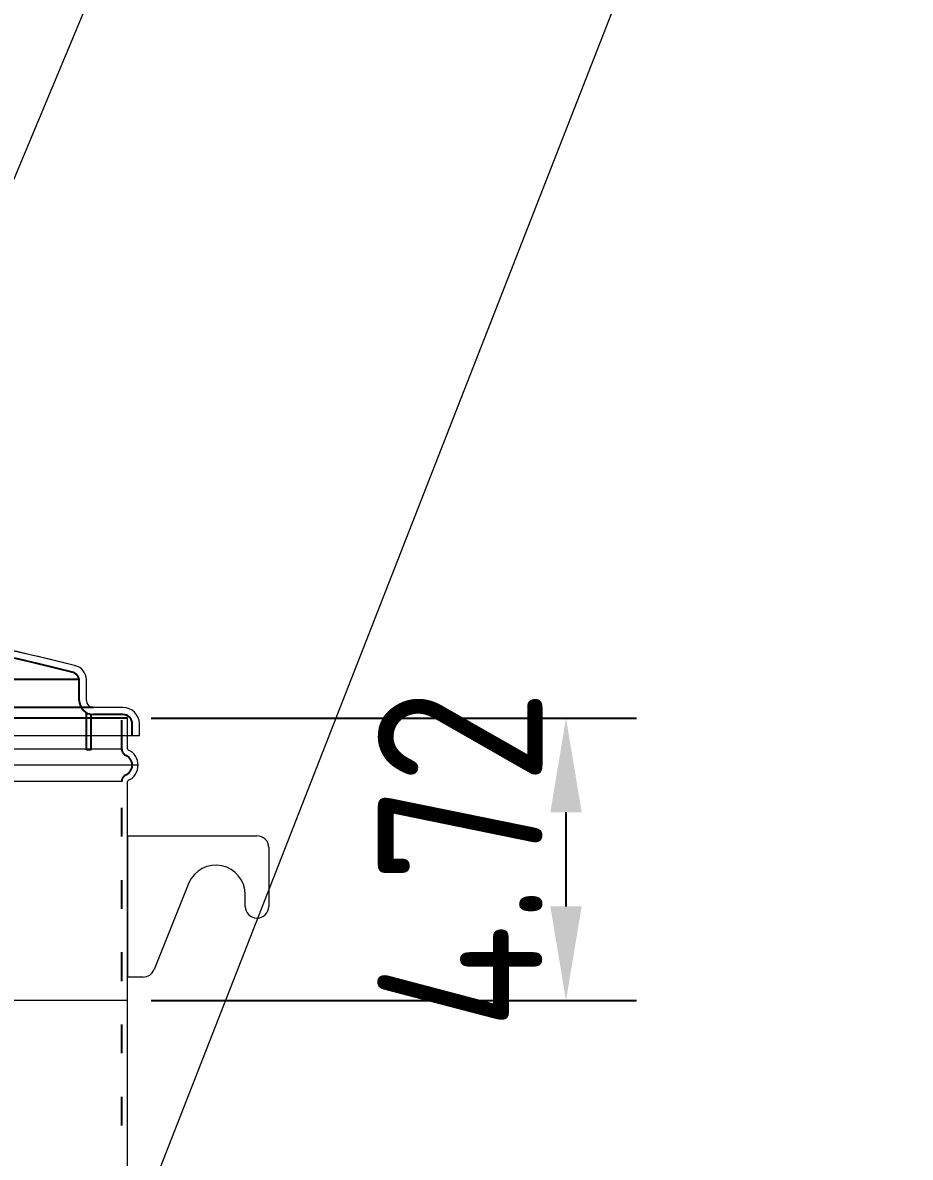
# Model space of a CAD drawing. Header units: millimetres. Extents: x 104833 to 218395, y -330386 to -125668.
# Drawn here: x 108705.5 to 109082.7, y -127106.9 to -126624.9 of the extents above; entities that cross this region are included whole.
import ezdxf

# ---------------------------------------------------------------- set-up
doc = ezdxf.new("R2010")
doc.units = ezdxf.units.MM
doc.header["$LTSCALE"] = 13
for name, pattern in [('1 实线', [0]), ('ACAD_ISO03W100', [1.18, 0.47, -0.71]), ('ACAD_ISO04W100', [30, 24, -3, 0, -3]), ('CENTER', [50.8, 31.75, -6.35, 6.35, -6.35])]:
    doc.linetypes.add(name, pattern=pattern)
doc.layers.get('0').update_dxf_attribs({"color": 1, "linetype": 'CENTER'})
doc.layers.add('标注、文本', color=3, linetype='Continuous', lineweight=25)
doc.layers.add('铁心', color=3, linetype='Continuous', lineweight=0)
doc.layers.add('粗实线', color=4, linetype='Continuous')
doc.styles.get("Standard").update_dxf_attribs({"font": 'gbenor.shx', "bigfont": 'gbcbig.shx'})
doc.dimstyles.new('1-15', dxfattribs={"dimscale": 20, "dimtxt": 3.5, "dimasz": 2, "dimexe": 1.5, "dimexo": 0.5, "dimgap": 0.5, "dimtad": 1, "dimtoh": 1, "dimdec": 1, "dimdsep": 46, "dimtxsty": 'Standard', "dimcen": 2.5, "dimclrd": 3, "dimclre": 3, "dimclrt": 3, "dimadec": 0, "dimazin": 2, "dimtfac": 1, "dimtdec": 1, "dimtmove": 0, "dimatfit": 2, "dimfxl": 1, "dimarcsym": 0})

# ---------------------------------------------------------------- blocks, each defined once
blk = doc.blocks.new('*D526')
at = {"layer": 'Defpoints', "color": 0, "transparency": 16777216}
for p in [(108750.06, -126920.33), (108936.39, -126920.33), (108750.06, -127040.33)]:
    blk.add_point(p, dxfattribs=at)
at = {"layer": '标注、文本', "color": 3, "lineweight": -2, "transparency": 16777216}
for p, q in [((108760.06, -126920.33), (108966.39, -126920.33)), ((108936.39, -127000.33), (108936.39, -126960.33)), ((108760.06, -127040.33), (108966.39, -127040.33))]:
    blk.add_line(p, q, dxfattribs=at)
at = {"layer": '标注、文本', "color": 3, "transparency": 16777216}
for points in [[(108929.72, -126960.33), (108943.06, -126960.33), (108936.39, -126920.33)], [(108929.72, -127000.33), (108943.06, -127000.33), (108936.39, -127040.33)]]:
    blk.add_solid(points, dxfattribs=at)
at = {"layer": '标注、文本', "color": 3, "transparency": 16777216, "insert": (108891.39, -126980.33), "char_height": 70, "attachment_point": 5, "rotation": 90}
blk.add_mtext('4.72', dxfattribs=at)

msp = doc.modelspace()

# ---------------------------------------------------------------- linework, layer by layer
at = {"color": 7, "linetype": '1 实线', "lineweight": 0}
for p, q in [((108732.56, -126912.83), (108732.56, -126903.97)), ((108748.06, -126915.83), (108735.56, -126915.83)), ((108750.06, -126933.45), (108750.06, -126920.33)), ((108755.06, -126927.83), (108755.06, -126922.83)), ((108752.06, -126927.83), (108216.06, -126927.83)), ((108755.06, -126927.83), (108752.06, -126927.83)), ((108223.56, -126933.45), (108747.56, -126933.45)), ((108747.56, -126947.2), (108223.56, -126947.2)), ((108750.06, -127676.33), (108750.06, -126947.2)), ((108750.06, -126970.33), (108805.06, -126970.33)), ((108750.06, -126970.33), (108750.06, -127030.33)), ((108810.06, -126975.33), (108810.06, -127000.33)), ((108776.09, -126990.35), (108761.32, -127027.19)), ((108800.06, -127000.33), (108800.06, -126995.33)), ((108805.06, -127005.33), (108805.06, -127005.33)), ((108756.68, -127030.33), (108750.06, -127030.33))]:
    msp.add_line(p, q, dxfattribs=at)
for centre, radius, start, end in [((108485.56, -127848.17), 980.47, 75.68133, 104.31867), ((108485.56, -127848.17), 980.47, 75.68133, 77.87278), ((108726.56, -126903.97), 6, 0, 77.5042), ((108735.56, -126912.83), 3, 180, 270), ((108735.56, -126912.83), 3, 180, 270), ((108748.06, -126922.83), 7, 0, 90), ((108750.56, -126933.45), 0.5, 180, 246.4218), ((108747.56, -126940.33), 7, 293.5782, 66.4218), ((108750.56, -126947.2), 0.5, 113.5782, 180), ((108750.56, -126947.2), 0.5, 113.5782, 180), ((108805.06, -126975.33), 5, 0, 90), ((108787.56, -126995.33), 12.5, 0, 156.5172), ((108805.06, -127000.33), 5, 180, 270), ((108805.06, -127000.33), 5, 270, 0), ((108756.68, -127025.33), 5, 270, 338.1456)]:
    msp.add_arc(centre, radius, start, end, dxfattribs=at)
at = {"layer": '标注、文本'}
for p, q in [((108729.49, -126903.97), (108241.63, -126903.97)), ((108729.56, -126912.83), (108729.56, -126904.7)), ((108735.56, -126915.83), (108240.76, -126915.83)), ((108732.56, -126933.83), (108732.56, -126918.02)), ((108735.56, -126920.33), (108235.56, -126920.33)), ((108734.56, -126933.83), (108734.56, -126918.74)), ((108748.06, -126918.83), (108735.56, -126918.83)), ((108752.06, -126927.83), (108752.06, -126922.83)), ((108734.56, -126933.83), (108732.56, -126933.83))]:
    msp.add_line(p, q, dxfattribs=at)
at = {"layer": '标注、文本', "color": 1, "linetype": 'ACAD_ISO04W100', "lineweight": 15}
for p, q in [((108754.56, -126940.33), (108219.06, -126940.33)), ((108750.06, -127040.33), (108221.06, -127040.33))]:
    msp.add_line(p, q, dxfattribs=at)
at = {"layer": '标注、文本'}
for centre, radius, start, end in [((108485.56, -127849.61), 978.91, 75.74867, 104.25133), ((108485.56, -127849.61), 978.91, 75.74867, 77.98623), ((108725.56, -126904.7), 4, 0, 77.6028), ((108735.56, -126912.83), 6, 180, 270), ((108748.06, -126922.83), 4, 0, 90)]:
    msp.add_arc(centre, radius, start, end, dxfattribs=at)
at = {"layer": '粗实线', "ltscale": 2}
msp.add_line((108750.06, -126920.33), (108221.06, -126920.33), dxfattribs=at)
at = {"layer": '粗实线', "color": 2, "linetype": 'ACAD_ISO03W100', "ltscale": 2}
for p, q in [((108747.56, -126933.45), (108747.56, -126920.33)), ((108747.56, -127676.33), (108747.56, -126947.2))]:
    msp.add_line(p, q, dxfattribs=at)
for centre, radius, start, end in [((108750.56, -126933.45), 3, 180, 246.4218), ((108747.56, -126940.33), 4.5, 293.5782, 66.4218), ((108750.56, -126947.2), 3, 113.5782, 180)]:
    msp.add_arc(centre, radius, start, end, dxfattribs=at)
at = {"layer": '铁心'}
for points in [[(108491.46, -127194.59), (108869.14, -126290.56), (108869.14, -126290.56)], [(108660.56, -127375.5), (109082.7, -126296.46), (109082.7, -126296.46)]]:
    msp.add_lwpolyline(points, dxfattribs=at)

# ---------------------------------------------------------------- dimensions: what is measured, and where the dimension line sits
at = {"layer": '标注、文本'}
dim = msp.add_linear_dim(base=(108936.39, -126920.33), p1=(108750.06, -127040.33), p2=(108750.06, -126920.33), angle=90, text='4.72', dimstyle='1-15', dxfattribs=at)
dim.commit()
dim.dimension.update_dxf_attribs({"geometry": '*D526', "text_midpoint": (108936.39, -126980.33), "dimtype": 160})

doc.saveas('drawing.dxf')
